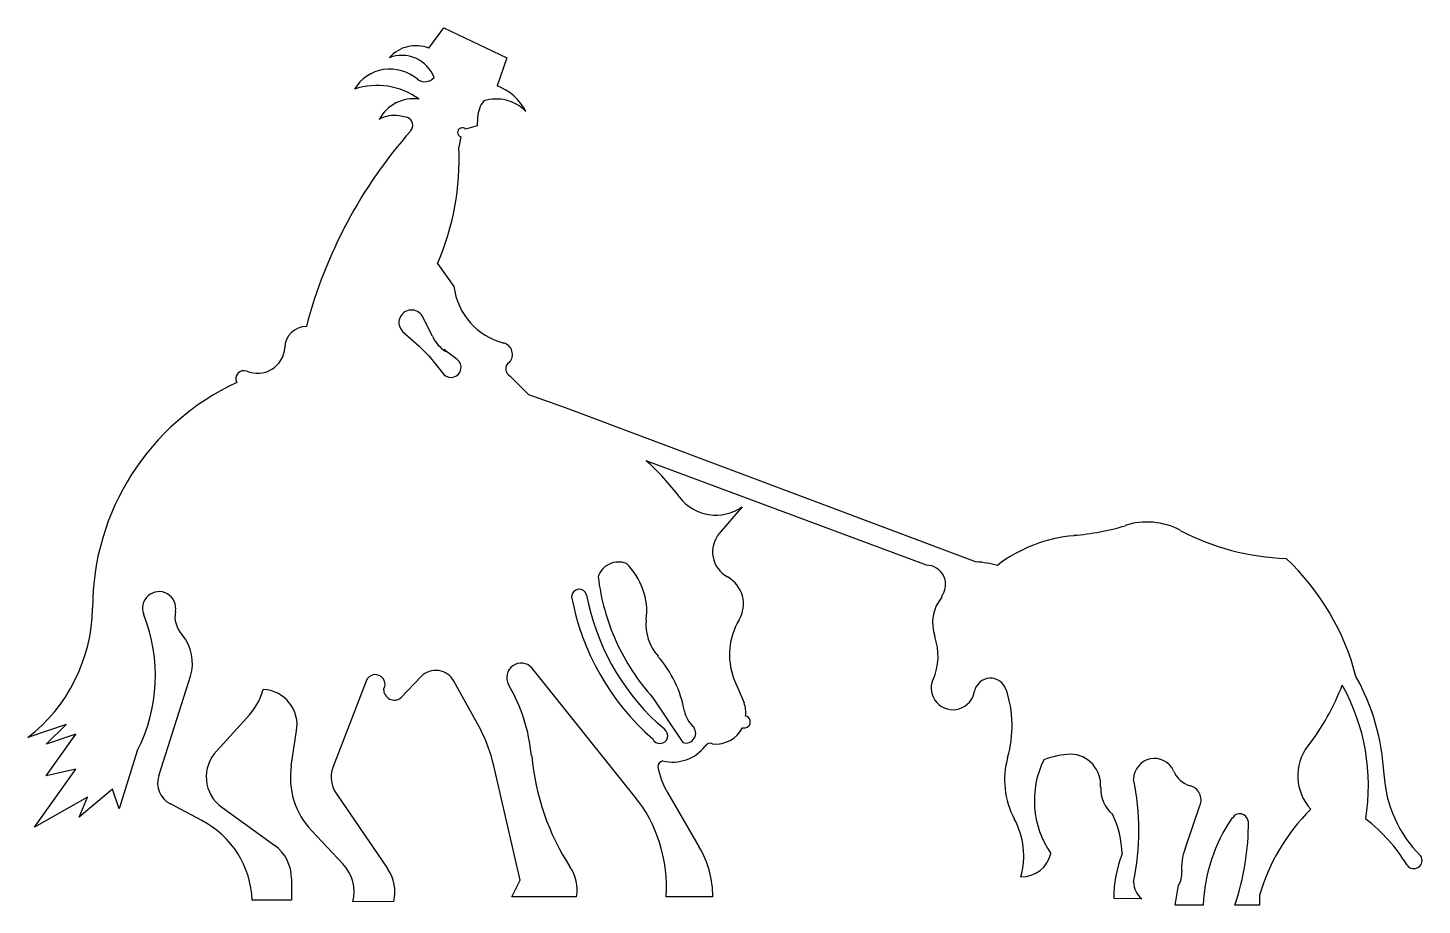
# Model space of a CAD drawing. Extents: x 0 to 84.1, y 0 to 52.9.
import ezdxf

# ---------------------------------------------------------------- set-up
doc = ezdxf.new("R2010")
doc.units = 0
doc.layers.get('0').update_dxf_attribs({"linetype": 'CONTINUOUS'})

msp = doc.modelspace()

# ---------------------------------------------------------------- linework, layer by layer
at = {"color": 0}
for p, q in [((24.189587, 51.675396), (25.1, 52.901427)), ((25.1, 52.901427), (28.9, 51.101427)), ((28.9, 51.101427), (28.3, 49.401427)), ((22.9, 47.501427), (22.4, 47.601427)), ((27.122292, 47.500189), (27.1, 47.001427)), ((26.110557, 46.333099), (26, 45.701427)), ((27.1, 47.001427), (26.4, 46.801427)), ((24.70551, 38.699033), (25.7, 37.301427)), ((24.4, 34.301427), (23.8, 35.501427)), ((22.6, 34.601427), (23.6, 33.701427)), ((23.6, 33.701427), (24.2, 33.101427)), ((24.2, 33.101427), (25.1, 32.001427)), ((25.9, 32.901427), (25.1, 33.501427)), ((29.1, 31.901427), (30.2, 30.801427)), ((30.2, 30.801427), (32.4, 30.001427)), ((32.4, 30.001427), (57.2, 20.701427)), ((54.2, 20.501427), (37.3, 26.801427)), ((43.087724, 24.019074), (41.7, 22.401427)), ((36.580414, 6.585585), (30.4, 14.301427)), ((7.9, 7.801427), (9.8, 13.801427)), ((20.4, 13.501427), (18.4, 8.301427)), ((23.713998, 13.787429), (22.5, 12.501427)), ((27.3, 10.601427), (25.7, 13.501427)), ((42.569996, 13.690373), (43.2, 12.201427)), ((37.7, 12.501427), (39.5, 9.801427)), ((13.2, 11.301427), (11.4, 9.301427)), ((38.4, 10.601427), (37.95, 11.001427)), ((2.3, 10.901427), (0, 10.101427)), ((1.1, 9.701427), (2.3, 10.901427)), ((1.1, 7.801427), (2.9, 10.301427)), ((2.9, 10.301427), (1.1, 9.701427)), ((15.884092, 8.403848), (16.2, 10.501427)), ((6.6, 9.301427), (5.5, 5.801427)), ((0.4, 4.701427), (2.9, 8.201427)), ((2.9, 8.201427), (1.1, 7.801427)), ((29.7, 1.501427), (28.1, 8.401427)), ((5.1, 7.001427), (3.1, 5.301427)), ((5.5, 5.801427), (5.1, 7.001427)), ((38.5766, 6.787822), (40.5, 3.501427)), ((3.6, 6.501427), (0.4, 4.701427)), ((3.1, 5.301427), (3.6, 6.501427)), ((10.498362, 5.098278), (8.6, 6.101427)), ((11.7, 5.901427), (14.9, 3.601427)), ((18.609492, 6.708207), (21.7, 2.201427)), ((69.8, 3.401427), (70.7, 6.001427)), ((18.998531, 2.50004), (17.1, 4.501427)), ((15.9, 1.601427), (15.9, 0.301427)), ((29.2, 0.501427), (29.7, 1.501427)), ((69.2, 0.001427), (69.4, 1.201427)), ((15.9, 0.301427), (13.528499, 0.301427)), ((22.06842, 0.209322), (19.6, 0.201427)), ((33.1, 0.501427), (29.2, 0.501427)), ((41.316925, 0.501427), (38.5, 0.501427)), ((67.187896, 0.386298), (65.5, 0.401427)), ((70.9, 0.001427), (69.2, 0.001427)), ((74.3, 0.001427), (72.8, 0.001427)), ((74.296428, 0.602474), (74.3, 0.001427))]:
    msp.add_line(p, q, dxfattribs=at)
for centre, radius, start, end in [((23.4, 49.701427), 2.126029, 68.198591, 138.814075), ((22.55971, 49.173275), 2.072421, 20.570104, 111.504918), ((21.851459, 47.908852), 2.509886, 48.942282, 149.002972), ((23.944357, 50.40786), 0.751807, 233.768345, 317.652841), ((21.0787, 45.187974), 4.243656, 53.549079, 108.958597), ((27.2, 46.401427), 3.195309, 27.265394, 69.863697), ((23.26041, 46.280789), 2.345354, 81.674737, 151.955154), ((28.9, 47.401427), 1.780449, 141.842773, 176.82017), ((28.243246, 46.090299), 2.523084, 44.664903, 107.132254), ((22.1, 45.801427), 1.824829, 80.537678, 119.895301), ((22.693449, 47.024789), 0.519468, 321.501999, 66.570488), ((44.65837, 27.60967), 28.796849, 138.472399, 165.332235), ((26.2, 46.601427), 0.282843, 45, 251.565051), ((10.2, 45.001427), 15.815499, 336.515885, 2.536762), ((29.7, 37.801427), 4.031129, 187.125016, 255.660198), ((23.139737, 35.131778), 0.756695, 29.242338, 224.497457), ((16.8, 33.601427), 1.3, 90, 180), ((26.6, 35.401427), 2.459675, 206.565051, 235.00798), ((28.5, 33.201427), 0.728011, 319.89442, 73.824478), ((13.845469, 33.7303), 1.659543, 247.111218, 355.546167), ((25.524923, 32.429273), 0.603002, 225.196365, 51.536557), ((13.033706, 31.737113), 0.493195, 70.295041, 207.165974), ((29.297314, 32.332279), 0.473884, 121.294683, 245.393976), ((18.9, 17.901427), 15, 114.855986, 180), ((27.3, 15.601427), 15.01466, 36.852737, 48.2397), ((41.5, 26.301427), 2.780288, 217.786834, 304.824489), ((61.9, 37.301427), 15.047923, 274.574834, 286.599488), ((67.5, 18.801427), 4.301163, 62.236633, 107.685804), ((43, 21.301427), 1.702939, 139.763642, 241.96529), ((63.8, 13.601427), 8.700575, 94.598523, 127.690862), ((76.468225, 35.937683), 15.046989, 242.414204, 267.835803), ((35.627075, 19.400142), 1.291024, 68.511303, 161.890944), ((33.3, 17.701427), 4.031129, 352.874984, 46.005086), ((54.185377, 19.331339), 1.170179, 321.374208, 89.284001), ((56.8, 14.401427), 6.312686, 74.561608, 86.367049), ((65.6, 10.001427), 14.996666, 14.610083, 46.621146), ((47.573539, 21.360698), 13.265498, 186.750342, 204.325575), ((41.282722, 18.160237), 1.880134, 329.338253, 60.764565), ((7.918264, 17.902549), 1.002126, 348.42238, 203.694801), ((33.256155, 18.59603), 0.456187, 13.358313, 179.32207), ((47.5, 21.301427), 14.945902, 190.407711, 228.966448), ((47.553875, 21.325157), 14.100135, 190.724008, 227.068824), ((57.1, 17.001427), 2.529822, 141.355848, 198.434949), ((-6.17036, 18.061607), 10.071634, 307.781173, 359.088725), ((10.5, 17.401427), 1.627882, 169.380345, 222.510447), ((-2.303021, 13.845466), 9.995603, 332.960555, 21.444336), ((40.1, 16.901427), 2.816026, 173.884496, 222.091974), ((46.4, 15.101427), 4.081666, 149.036243, 200.224859), ((7.3, 14.601427), 2.624881, 342.255328, 40.364537), ((51.400661, 15.026408), 3.502329, 335.861724, 19.602734), ((47.573539, 21.360698), 13.265498, 204.325575, 221.900808), ((29.747512, 13.73491), 0.864108, 40.965884, 210.109471), ((32.943901, 10.512111), 6.761519, 10.130736, 41.622121), ((20.955978, 13.317891), 0.585488, 329.54252, 161.731175), ((24.6, 12.901427), 1.252996, 28.61046, 135), ((55.8, 13.101427), 1.315295, 157.730621, 351.253838), ((58.063278, 12.69914), 0.984289, 17.973493, 168.140316), ((68.3, 7.201427), 13.520355, 2.967955, 29.133204), ((10.245773, 14.183326), 4.127081, 315.710048, 343.358862), ((14.114502, 10.883028), 2.120123, 349.630815, 87.688802), ((22.1, 13.001427), 0.640312, 178.236849, 308.659808), ((20.1, 8.101427), 10.307764, 4.997386, 30.296448), ((52.5, 10.801427), 6.868042, 343.940013, 18.711638), ((65.3, 18.701427), 15.005332, 322.57509, 338.762827), ((68.4, 7.201427), 12.461541, 350.710053, 29.121646), ((41.5, 11.601427), 1.802776, 353.69231, 19.440035), ((41.4, 12.101427), 1.843909, 192.528808, 224.95794), ((43.212985, 11.047739), 0.364277, 251.93097, 77.494213), ((19.54812, 6.537107), 8.752734, 12.298137, 27.668076), ((38.120935, 10.218717), 0.47365, 203.863677, 53.901138), ((39.681966, 10.372248), 0.599122, 252.318769, 45.891227), ((41.5, 11.501427), 1.788854, 263.659808, 333.434949), ((13.007796, 7.730056), 2.248158, 135.656429, 234.428474), ((38.9, 11.101427), 2.473863, 255.963757, 322.340258), ((41.151905, 9.41916), 0.339553, 63.680624, 149.798724), ((79.6, 7.801427), 3, 143.227747, 222.295579), ((45.1, 10.301427), 14.757371, 185.051275, 212.827459), ((38.4, 8.301427), 0.412311, 104.036243, 174.843533), ((63.895355, 7.548222), 4.982629, 164.241425, 208.098925), ((66.3, 6.301427), 5.59017, 153.872612, 214.698869), ((63.1, 4.101427), 5.003998, 92.29061, 111.314747), ((62.854011, 7.250039), 1.851959, 355.66272, 88.577051), ((67.954152, 7.591496), 1.254192, 23.990266, 179.546312), ((9.222186, 7.351739), 1.396566, 161.216341, 243.543929), ((20.5, 7.701427), 4.669047, 171.347458, 223.264295), ((20, 7.701427), 1.708801, 159.443955, 215.537678), ((42.9, 9.301427), 5.001, 191.105104, 210.17352), ((51.699361, 4.501427), 15.31761, 348.323746, 11.676254), ((70.578399, 8.738537), 1.609837, 203.313435, 252.71214), ((89.3, 8.301427), 7.510659, 183.053385, 225.323948), ((66.7, 7.001427), 1.984943, 176.892198, 229.850338), ((69.878678, 6.340766), 0.888662, 337.551432, 75.57867), ((29.8, 1.101427), 8.720665, 356.054814, 38.966747), ((7.9, 0.101427), 5.632051, 2.035061, 62.525568), ((55.412056, 2.961376), 4.66145, 344.318401, 28.721203), ((60.4, 3.001427), 5.600893, 0.953899, 26.315386), ((80.873714, -0.381232), 9.981052, 145.609497, 177.802825), ((73.1, 5.001427), 0.509902, 6.304718, 151.147026), ((58.6, 4.901427), 15.021651, 340.96196, 0.595567), ((85.9, -2.798573), 12.091733, 134.791981, 163.663957), ((74.6, -2.798573), 10.049876, 31.159305, 52.642813), ((13.4, 1.601427), 2.5, 0, 53.130102), ((35.4, 0.501427), 5.916925, 0, 30.465545), ((72.687046, 2.274706), 3.099119, 158.680905, 185.05889), ((59.92722, 3.523382), 1.822158, 269.144061, 347.181681), ((73, 0.401427), 7.5, 158.955499, 180), ((83.6, 2.701427), 0.5, 216.869898, 31.922513), ((17.2, 0.801427), 2.473863, 345.963757, 43.363423), ((19.7, 0.801427), 2.441311, 345.963757, 34.99202), ((30.619269, 0.894597), 2.511694, 350.994119, 34.069889), ((68.413595, 1.873028), 1.193333, 325.750717, 6.176796), ((68, 1.401427), 1.3, 180, 231.340192)]:
    msp.add_arc(centre, radius, start, end, dxfattribs=at)

doc.saveas('drawing.dxf')
